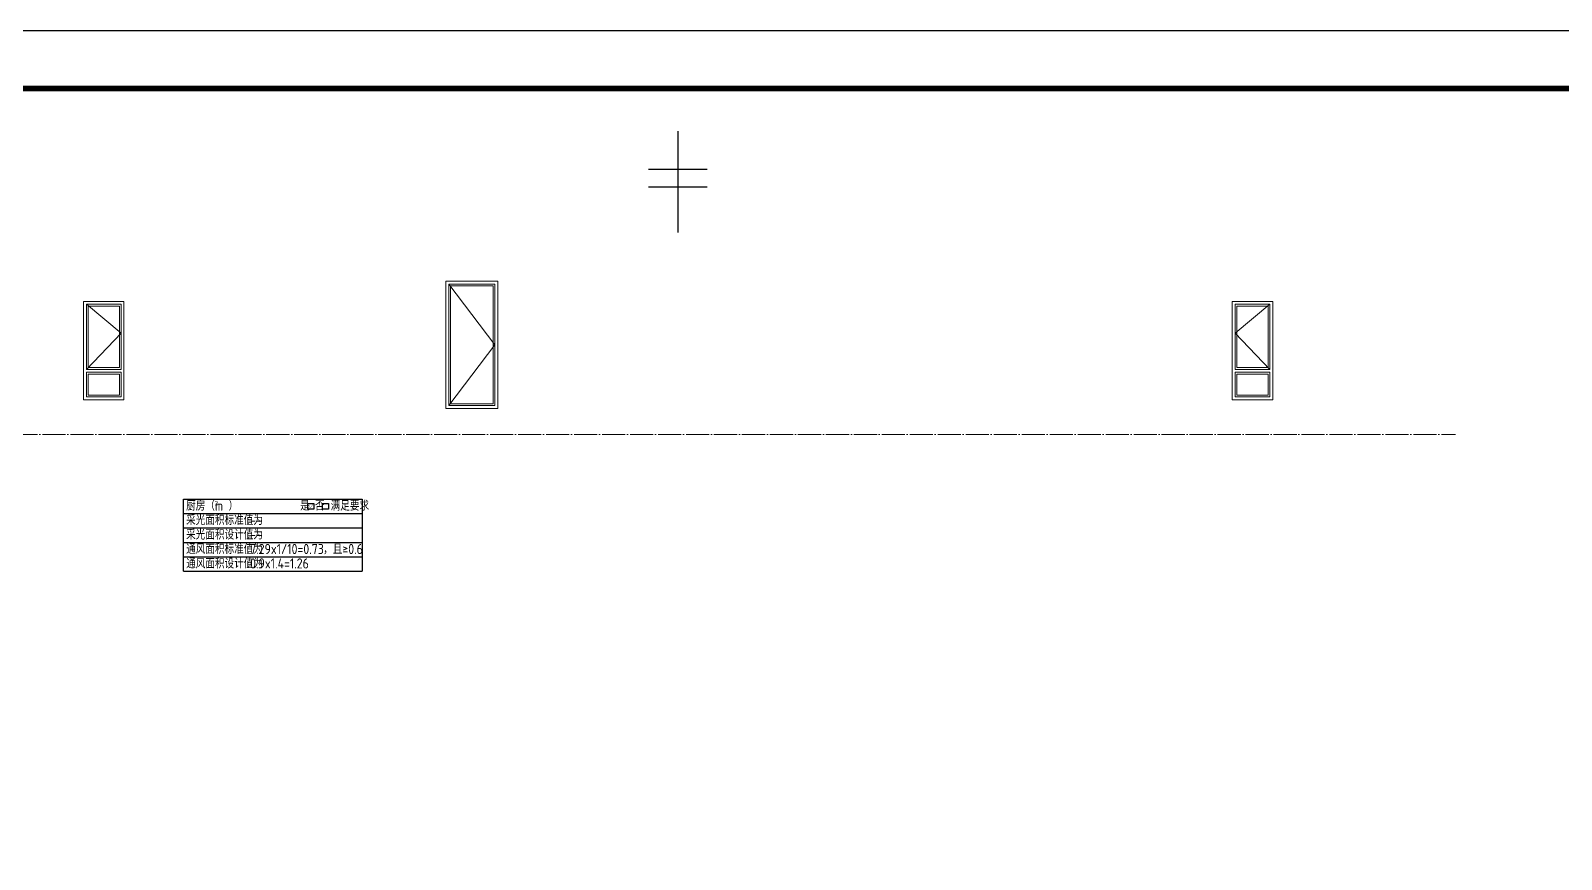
# Model space of a CAD drawing. Extents: x -518115 to 790560, y -210384 to 1628073.
# Drawn here: x 434421 to 460901, y 301485 to 315815 of the extents above; entities that cross this region are included whole.
import ezdxf

# ---------------------------------------------------------------- set-up
doc = ezdxf.new("R2010")
doc.units = 0
doc.header["$LTSCALE"] = 1000
doc.header["$MEASUREMENT"] = 0
doc.linetypes.add('DOTE', pattern=[2.42, 2, -0.2, 0.02, -0.2])
doc.layers.add('AD-INDX', color=43, linetype='Continuous')
doc.layers.add('图框', color=140, linetype='Continuous')
for name, color, linetype, lineweight in [('DOTE', 19, 'DOTE', 9), ('WINDOW', 144, 'Continuous', 15), ('立面-普通轮廓', 7, 'Continuous', 18), ('立面-窗开启线', 250, 'Continuous', 13)]:
    doc.layers.add(name, color=color, linetype=linetype, lineweight=lineweight)
doc.layers.add('yichutu', color=7, linetype='Continuous', true_color=0xffffff, plot=False)
doc.layers.add('不打印-标记', color=10, linetype='Continuous', lineweight=9, plot=False)
doc.styles.get("Standard").update_dxf_attribs({"font": 'gbenor.shx', "bigfont": 'gbcbig.shx'})

# ---------------------------------------------------------------- blocks, each defined once
blk = doc.blocks.new('yct-841-594-84100-59399.9999999999-100-1000.0')
at = {"layer": 'yichutu', "color": 7, "true_color": 0xffffff}
blk.add_lwpolyline([(0, 0), (0, 59400), (84100, 59400), (84100, 0)], close=True, dxfattribs=at)
blk = doc.blocks.new('TK')
at = {"layer": '图框'}
blk.add_lwpolyline([(465375, 548714), (549475, 548714), (549475, 489314), (465375, 489314)], close=True, dxfattribs=at)
blk.add_lwpolyline([(465375, 548714), (549475, 548714), (549475, 489314), (465375, 489314)], close=True, dxfattribs=at)
at = {"layer": '图框', "const_width": 100}
blk.add_lwpolyline([(548475, 490314), (548475, 547714), (467875, 547714), (467875, 490314)], close=True, dxfattribs=at)

msp = doc.modelspace()

# ---------------------------------------------------------------- linework, layer by layer
for p, q in [((445616.6, 314076.5), (445616.6, 312325.4)), ((445616.6, 314076.5), (445616.6, 312325.4)), ((445109.2, 313419.9), (446124, 313419.9)), ((445109.2, 313419.9), (446124, 313419.9)), ((445109.2, 313116.6), (446124, 313116.6)), ((445109.2, 313116.6), (446124, 313116.6)), ((437067.3, 307715.5), (440156.4, 307715.5)), ((437067.3, 306465.5), (437067.3, 307715.5)), ((440156.4, 307715.5), (440156.4, 306465.5)), ((437067.3, 307465.5), (440156.4, 307465.5)), ((437067.3, 307465.5), (440156.4, 307465.5)), ((437067.3, 307215.5), (440156.4, 307215.5)), ((437067.3, 306965.5), (440156.4, 306965.5)), ((437067.3, 306715.5), (440156.4, 306715.5)), ((437067.3, 306465.5), (440156.4, 306465.5))]:
    msp.add_line(p, q)
for points in [[(439218.6, 307639), (439318.6, 307639), (439318.6, 307539), (439218.6, 307539)], [(439472.6, 307639), (439572.6, 307639), (439572.6, 307539), (439472.6, 307539)]]:
    msp.add_lwpolyline(points, close=True)
at = {"color": 6, "const_width": 5}
msp.add_lwpolyline([(439244.6, 307584.5), (439262.6, 307564), (439305.6, 307626)], dxfattribs=at)
at = {"layer": 'DOTE', "ltscale": 0.2}
msp.add_line((417202.1, 308832.5), (459069.1, 308832.5), dxfattribs=at)
at = {"layer": 'WINDOW'}
for points in [[(441653.3, 311432.5), (442453.3, 311432.5), (442453.3, 309332.5), (441653.3, 309332.5)], [(435385.6, 311082.5), (435985.6, 311082.5), (435985.6, 309957.5), (435385.6, 309957.5)], [(455257.4, 311082.5), (455857.4, 311082.5), (455857.4, 309957.5), (455257.4, 309957.5)], [(435385.6, 309907.5), (435985.6, 309907.5), (435985.6, 309482.5), (435385.6, 309482.5)], [(455257.4, 309907.5), (455857.4, 309907.5), (455857.4, 309482.5), (455257.4, 309482.5)]]:
    msp.add_lwpolyline(points, close=True, dxfattribs=at)
at = {"layer": 'WINDOW', "color": 250}
for points in [[(441683.3, 311402.5), (442423.3, 311402.5), (442423.3, 309362.5), (441683.3, 309362.5)], [(435415.6, 311052.5), (435955.6, 311052.5), (435955.6, 309987.5), (435415.6, 309987.5)], [(455287.4, 311052.5), (455827.4, 311052.5), (455827.4, 309987.5), (455287.4, 309987.5)], [(435415.6, 309877.5), (435955.6, 309877.5), (435955.6, 309512.5), (435415.6, 309512.5)], [(455287.4, 309877.5), (455827.4, 309877.5), (455827.4, 309512.5), (455287.4, 309512.5)]]:
    msp.add_lwpolyline(points, close=True, dxfattribs=at)
at = {"layer": '立面-普通轮廓'}
for points in [[(441603.3, 311482.5), (442503.3, 311482.5), (442503.3, 309282.5), (441603.3, 309282.5)], [(435335.6, 311132.5), (436035.6, 311132.5), (436035.6, 309432.5), (435335.6, 309432.5)], [(455207.4, 311132.5), (455907.4, 311132.5), (455907.4, 309432.5), (455207.4, 309432.5)]]:
    msp.add_lwpolyline(points, close=True, dxfattribs=at)
at = {"layer": '立面-窗开启线', "color": 4, "ltscale": 0.5}
for points in [[(441653.3, 311432.5), (442453.3, 310382.5), (441653.3, 309332.5)], [(435385.6, 311082.5), (435985.6, 310582.5), (435385.6, 309957.5)], [(455857.4, 311082.5), (455257.4, 310582.5), (455857.4, 309957.5)]]:
    msp.add_lwpolyline(points, dxfattribs=at)

# ---------------------------------------------------------------- block references
msp.add_blockref('TK', (-59060.9, -232898.5))
at = {"layer": 'yichutu'}
msp.add_blockref('yct-841-594-84100-59399.9999999999-100-1000.0', (406314.1, 256415.2), dxfattribs=at)

# ---------------------------------------------------------------- texts
at = {"color": 91, "true_color": 0x7df289}
for s, p in [('满足要求', (439610.4, 307514.4)), ('是', (439082.4, 307514.4)), ('否', (439339.4, 307514.4))]:
    msp.add_text(s, height=175, dxfattribs=at).set_placement(p)
at = {"layer": 'AD-INDX', "color": 1}
msp.add_text('2', height=75.6, dxfattribs=at).set_placement((437606.8, 307606.6))
at = {"layer": '不打印-标记', "color": 1}
for s, p in [('厨房（m ）', (437110.4, 307514.4)), ('采光面积标准值为', (437110.4, 307264.4)), (':--', (438168.1, 307264.4)), ('通风面积标准值为', (437110.4, 306764.4)), (':7.29x1/10=0.73', (438168.1, 306764.4)), ('，且≥0.6', (439480.9, 306764.4))]:
    msp.add_text(s, height=175, dxfattribs=at).set_placement(p)
at = {"layer": '不打印-标记', "color": 2}
for s, p in [('采光面积设计值为', (437110.4, 307014.4)), (':--', (438168.1, 307014.4)), ('通风面积设计值为', (437110.4, 306514.4)), (':0.9x1.4=1.26', (438168.1, 306514.4))]:
    msp.add_text(s, height=175, dxfattribs=at).set_placement(p)

doc.saveas('drawing.dxf')
